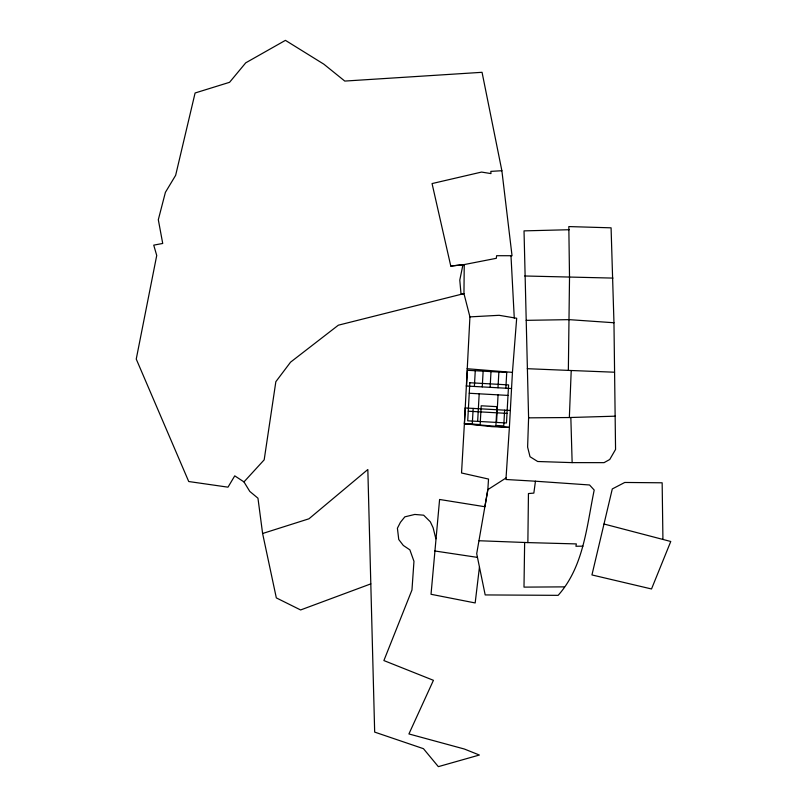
<?xml version="1.0" encoding="UTF-8"?>
<svg xmlns="http://www.w3.org/2000/svg" width="807" height="807" viewBox="0 0 807 807"><rect width="100%" height="100%" fill="white"/><g stroke="black" fill="none" stroke-linecap="round" stroke-linejoin="round"><path stroke-width="1.21" d="M582.957 546.157L575.926 546.258L576.349 543.918L527.869 542.597L528.444 493.551L533.841 493.097L535.455 481.214L589.544 484.977L594.204 490.051C586.679 526.325 583.875 566.383 558.141 595.344L485.189 594.93L476.705 553.683L487.842 489.637L488.517 479.055L461.533 472.983L465.296 407.969M524.641 542.475L523.995 587.123L563.992 586.871M614.541 372.219L568.35 370.393L569.52 277.447L568.824 226.575L611.081 227.826L613.966 322.75L615.559 449.438L609.739 459.496L604.05 462.653L572.143 462.623L537.674 461.503L530.028 456.732L527.617 447.118L528.595 417.844L524.025 230.873L569.278 229.723M528.595 417.844L569.349 417.532L571.205 370.837M469.926 316.879L464.418 423.705L491.705 426.641L509.388 427.397L512.445 372.37L516.682 318.261L499.14 315.305L469.926 316.879L463.954 293.607L464.237 264.575L496.315 258.311L496.618 255.708L512.031 255.728L501.873 170.711L482.051 72.307L344.781 81.073L323.849 64.177L285.426 40.35L245.742 62.825L229.571 82.304L195.092 92.987L175.644 175.321L165.405 192.338L158.313 219.726L162.721 243.462L153.734 245.136L156.729 255.466L136.242 359.075L188.727 481.527L227.998 487.166L234.746 475.858L243.976 481.91L249.787 491.413L257.958 498.201L262.608 533.498L276.327 597.896L300.618 609.961L370.817 583.875M466.517 386.028L467.394 370.292L506.735 372.481L505.858 388.217M472.287 424.149L473.164 408.413M474.385 386.462L475.262 370.726M477.653 421.365L479.187 393.806M482.253 386.896L483.131 371.17M490.121 387.34L490.999 371.603M497.99 387.774L498.867 372.037M496.537 422.424L498.07 394.865M504.637 410.168L503.76 425.894L495.891 425.46L496.941 406.657L481.204 405.78L480.155 424.583L464.418 423.705L509.388 427.397L505.939 479.499L535.455 481.214M506.05 477.966L487.842 489.637L484.906 506.735L439.593 499.472L431.029 594.285L475.172 602.95L479.429 567.24M501.873 170.711L490.838 171.377L490.969 173.586L481.537 172.073L432.058 183.572L450.78 266.058L464.237 264.575L462.946 264.736L459.788 280.09L461.049 294.333L463.954 293.607L338.345 325.191L290.56 362.161L275.843 381.701L264.182 459.839L243.976 481.91M262.608 533.498L308.95 518.8L367.831 469.513L374.67 732.1L423.453 748.684L438.342 766.65L479.358 755.029L464.368 749.027L408.917 733.946L433.43 680.311L383.89 660.56L411.963 589.998L413.961 561.309L409.875 549.86L403.308 545.451L398.749 539.5L397.407 528.212L400.433 522.311L404.832 516.853L414.778 514.442L423.655 515.199L430.313 521.786L433.117 527.738L435.871 538.804M450.78 266.058L462.946 264.736M569.349 417.532L615.186 416.18M526.184 320.349L569.187 319.643L613.966 322.75M612.967 278.092L524.721 275.984M479.086 540.74L527.869 542.597M527.294 368.698L568.35 370.393M466.214 386.008L511.547 388.53M469.25 393.261L508.007 395.41M465.175 407.969L510.327 410.481M468.252 411.217L507.008 413.376M467.041 368.728L512.445 372.37M434.731 550.969L477.451 557.385M604.009 524.015L670.758 541.487L651.521 588.969L591.945 574.937L612.291 488.941L624.749 482.465L662.154 482.798L662.92 538.995M511.002 255.99L514.281 318.18M570.842 417.522L572.143 462.623M469.835 382.74L467.717 420.82L506.473 422.979L508.592 384.899L469.835 382.74"/></g></svg>
